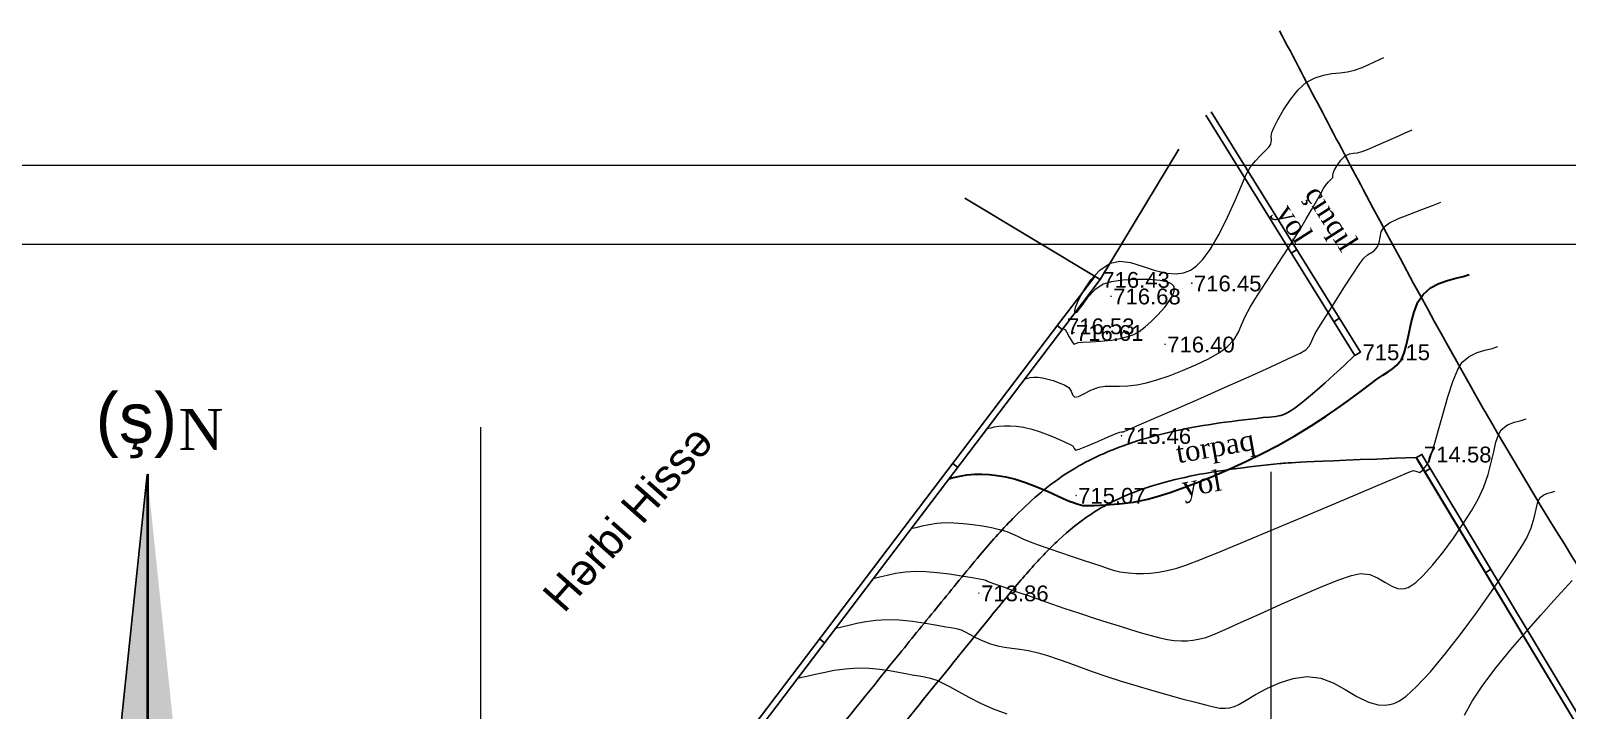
# Model space of a CAD drawing. Header units: feet. Extents: x 3381 to 683784, y 675186 to 4376258.
# Drawn here: x 682054.9 to 682152.1, y 4375825.2 to 4375868.2 of the extents above; entities that cross this region are included whole.
import ezdxf

# ---------------------------------------------------------------- set-up
doc = ezdxf.new("R2010")
doc.units = ezdxf.units.FT
doc.header["$MEASUREMENT"] = 0
doc.header["$PDMODE"] = 34
doc.header["$PDSIZE"] = 0.01
doc.linetypes.add('ACAD_ISO03W100', pattern=[30, 12, -18])
doc.layers.get('0').update_dxf_attribs({"linetype": 'CONTINUOUS'})
for name, color, linetype in [('0_Point_Height', 2, 'CONTINUOUS'), ('0_Point_Point', 7, 'CONTINUOUS'), ('Kompass', 7, 'CONTINUOUS'), ('Yazilar', 7, 'CONTINUOUS')]:
    doc.layers.add(name, color=color, linetype=linetype)
for name, color, linetype, lineweight in [('ANA HORIZONTAL', 24, 'CONTINUOUS', 30), ('HORIZANTAL', 24, 'CONTINUOUS', 13), ('km setka', 170, 'CONTINUOUS', 15), ('kontur', 5, 'CONTINUOUS', 0), ('rabit xt', 7, 'CONTINUOUS', 13)]:
    doc.layers.add(name, color=color, linetype=linetype, lineweight=lineweight)
doc.styles.get("Standard").update_dxf_attribs({"font": 'arial.ttf', "height": 2})
doc.styles.add('Standart', font='times.ttf')

msp = doc.modelspace()

# ---------------------------------------------------------------- hatches: boundary and pattern name
at = {"layer": 'Kompass'}
h = msp.add_hatch(color=5, dxfattribs=at)
h.set_gradient(color1=(0, 0, 255), one_color=1, tint=1)
h.paths.add_polyline_path([(682062.275, 4375814.316), (682059.833, 4375816.741), (682062.28, 4375840.156)])
h = msp.add_hatch(color=220, dxfattribs=at)
h.set_gradient(color1=(236, 9, 164), tint=1)
h.paths.add_polyline_path([(682062.275, 4375814.32), (682064.712, 4375816.758), (682062.28, 4375840.156)])

# ---------------------------------------------------------------- linework, layer by layer
at = {"linetype": 'Continuous'}
for p, q in [((682129.25, 4375862.883, 716.983), (682138.687, 4375847.684, 715.153)), ((682129.59, 4375863.094, 716.983), (682139.027, 4375847.895, 715.153)), ((682127.543, 4375860.736, 716.976), (682122.565, 4375852.48, 716.431)), ((682114.001, 4375857.644, 716.431), (682122.565, 4375852.48, 716.431)), ((682134.999, 4375854.383), (682134.665, 4375854.162)), ((682122.221, 4375852.688, 716.432), (682120.013, 4375849.784, 716.528)), ((682122.565, 4375852.48, 716.431), (682120.331, 4375849.542, 716.528)), ((682120.012, 4375849.784, 716.528), (682083.804, 4375802.084, 708.969)), ((682120.331, 4375849.542, 716.528), (682084.185, 4375801.924, 708.982)), ((682119.855, 4375849.577, 6.389), (682120.17, 4375849.33, 6.389)), ((682137.695, 4375850.041), (682137.361, 4375849.82)), ((682139.027, 4375847.895, 715.153), (682138.687, 4375847.684, 715.153)), ((682142.917, 4375841.428, 697.485), (682142.574, 4375841.222, 697.485)), ((682113.235, 4375840.855, -710.059), (682113.55, 4375840.609, -710.059)), ((682143.451, 4375840.54), (682143.117, 4375840.318)), ((682147.285, 4375834.159), (682146.951, 4375833.937)), ((682104.811, 4375829.757, -710.059), (682105.126, 4375829.511, -710.059))]:
    msp.add_line(p, q, dxfattribs=at)
at = {"linetype": 'Continuous', "elevation": 697.485}
for points in [[(682208.41, 4375737.701), (682197.083, 4375751.383), (682188.215, 4375765.764), (682176.406, 4375785.79), (682166.384, 4375802.732), (682155.257, 4375820.868), (682142.912, 4375841.415)], [(682205.679, 4375741.019), (682197.088, 4375751.396), (682188.22, 4375765.777), (682176.411, 4375785.803), (682166.389, 4375802.745), (682155.262, 4375820.881), (682142.917, 4375841.428)], [(682208.102, 4375737.446), (682196.757, 4375751.15), (682187.873, 4375765.558), (682176.062, 4375785.587), (682166.041, 4375802.526), (682154.915, 4375820.661), (682142.569, 4375841.209)], [(682205.399, 4375740.73), (682196.762, 4375751.163), (682187.878, 4375765.571), (682176.067, 4375785.6), (682166.046, 4375802.539), (682154.92, 4375820.674), (682142.574, 4375841.222)]]:
    msp.add_lwpolyline(points, dxfattribs=at)
at = {"linetype": 'Continuous'}
for points, knots in [([(682133.915, 4375868.228), (682135.736, 4375864.758), (682142.042, 4375852.74), (682151.939, 4375834.758), (682165.934, 4375815.494), (682176.705, 4375795.296), (682187.668, 4375777.411), (682196.796, 4375760.007), (682210.211, 4375741.486), (682226.81, 4375727.197), (682238.346, 4375712.36), (682246.276, 4375701.878), (682257.594, 4375689.959), (682265.843, 4375679.267), (682270.287, 4375673.507)], [0, 0, 0, 0, 11.75951, 40.72321, 61.46233, 83.054979, 109.290717, 124.392744, 141.962718, 177.533008, 189.558821, 198.276488, 216.955448, 238.768866, 238.768866, 238.768866, 238.768866]), ([(682138.673, 4375847.698), (682134.733, 4375843.935), (682134.204, 4375843.884), (682132.615, 4375843.725), (682131.552, 4375843.608), (682128.6, 4375843.201), (682126.723, 4375842.847), (682123.945, 4375841.969), (682122.994, 4375841.598), (682121.503, 4375840.861), (682120.943, 4375840.544), (682119.783, 4375839.789), (682119.195, 4375839.342), (682118.08, 4375838.393), (682117.55, 4375837.889), (682116.308, 4375836.618), (682115.618, 4375835.831), (682114.507, 4375834.513), (682114.073, 4375833.983), (682113.217, 4375832.937), (682112.792, 4375832.416), (682111.526, 4375830.861), (682110.693, 4375829.833), (682108.213, 4375826.765), (682106.586, 4375824.742), (682103.677, 4375821.147), (682102.401, 4375819.576), (682100.365, 4375817.098), (682099.624, 4375816.2), (682098.191, 4375814.479), (682097.502, 4375813.656), (682096.274, 4375812.202), (682095.74, 4375811.573), (682094.371, 4375809.972), (682093.497, 4375808.967), (682092.065, 4375807.025), (682091.479, 4375806.115), (682090.713, 4375804.462), (682090.464, 4375803.758), (682090.231, 4375802.636), (682090.176, 4375802.243), (682090.128, 4375801.449), (682090.133, 4375801.053), (682090.253, 4375799.453), (682090.568, 4375798.28), (682091.281, 4375796.436), (682091.617, 4375795.729), (682092.343, 4375794.393), (682092.734, 4375793.761), (682094.022, 4375791.839), (682094.969, 4375790.645), (682096.433, 4375788.711), (682096.984, 4375787.96), (682097.985, 4375786.429), (682098.433, 4375785.652), (682099.103, 4375784.182), (682099.344, 4375783.495), (682099.69, 4375782.059), (682099.794, 4375781.318), (682099.872, 4375779.721), (682099.826, 4375778.867), (682099.562, 4375777.187), (682099.345, 4375776.356), (682098.55, 4375774.122), (682097.818, 4375772.769), (682096.345, 4375770.622), (682095.691, 4375769.794), (682094.301, 4375768.186), (682093.562, 4375767.403), (682092.06, 4375765.851), (682091.298, 4375765.082), (682089.976, 4375763.697), (682089.412, 4375763.09), (682088.317, 4375761.837), (682087.788, 4375761.198), (682086.249, 4375759.251), (682085.284, 4375757.914), (682083.584, 4375755.45), (682082.836, 4375754.329), (682081.367, 4375752.06), (682080.648, 4375750.914), (682078.548, 4375747.439), (682077.221, 4375745.076), (682074.825, 4375740.387), (682073.746, 4375738.066), (682072.082, 4375734.042), (682071.446, 4375732.358), (682070.288, 4375728.952), (682069.765, 4375727.235), (682068.752, 4375723.607), (682068.27, 4375721.694), (682067.486, 4375718.402), (682067.171, 4375717.024), (682066.558, 4375714.26), (682066.263, 4375712.872), (682065.838, 4375710.699), (682065.692, 4375709.924), (682065.454, 4375708.524), (682065.358, 4375707.905), (682065.118, 4375705.941), (682065.043, 4375704.597), (682065.045, 4375701.581), (682065.167, 4375699.909), (682065.607, 4375696.617), (682065.923, 4375694.998), (682066.563, 4375692.282), (682066.856, 4375691.174), (682067.421, 4375689.176), (682067.687, 4375688.283), (682068.18, 4375686.669), (682068.406, 4375685.939), (682068.902, 4375684.465), (682069.171, 4375683.725), (682069.627, 4375682.634), (682069.784, 4375682.281), (682070.286, 4375681.227), (682070.647, 4375680.566), (682071.328, 4375679.296), (682071.648, 4375678.687), (682072.047, 4375677.785), (682072.168, 4375677.481), (682072.355, 4375676.927), (682072.425, 4375676.68), (682072.548, 4375676.156), (682072.6, 4375675.883), (682072.734, 4375675.047), (682072.797, 4375674.456), (682070.612, 4375670.042)], [0, 0, 0, 0, 1.504182, 1.504182, 4.512547, 4.512547, 9.897023, 9.897023, 12.795834, 12.795834, 14.604059, 14.604059, 16.662244, 16.662244, 18.72043, 18.72043, 21.69221, 21.69221, 23.690537, 23.690537, 25.688865, 25.688865, 29.68552, 29.68552, 37.678831, 37.678831, 43.858623, 43.858623, 47.338723, 47.338723, 50.479181, 50.479181, 52.843093, 52.843093, 56.452422, 56.452422, 59.343353, 59.343353, 61.301717, 61.301717, 62.310714, 62.310714, 63.319712, 63.319712, 66.426739, 66.426739, 68.50177, 68.50177, 70.576802, 70.576802, 75.092259, 75.092259, 77.984383, 77.984383, 80.876507, 80.876507, 83.368148, 83.368148, 85.859789, 85.859789, 88.693846, 88.693846, 91.527902, 91.527902, 96.504404, 96.504404, 99.813748, 99.813748, 103.123092, 103.123092, 106.359907, 106.359907, 108.778682, 108.778682, 111.197456, 111.197456, 116.035005, 116.035005, 120.025858, 120.025858, 124.016711, 124.016711, 131.998417, 131.998417, 139.538843, 139.538843, 144.840516, 144.840516, 150.142189, 150.142189, 155.992549, 155.992549, 160.212599, 160.212599, 164.43265, 164.43265, 166.77754, 166.77754, 168.584028, 168.584028, 172.423705, 172.423705, 177.221179, 177.221179, 182.018653, 182.018653, 185.384546, 185.384546, 188.140377, 188.140377, 190.397291, 190.397291, 192.654204, 192.654204, 193.73589, 193.73589, 195.899262, 195.899262, 198.062634, 198.062634, 199.190084, 199.190084, 200.13488, 200.13488, 201.079676, 201.079676, 202.923933, 202.923933, 202.923933, 202.923933]), ([(682142.575, 4375841.228), (682135.014, 4375840.948), (682134.484, 4375840.897), (682132.906, 4375840.739), (682131.869, 4375840.624), (682129.069, 4375840.236), (682127.361, 4375839.905), (682124.943, 4375839.137), (682124.135, 4375838.818), (682122.886, 4375838.196), (682122.417, 4375837.928), (682121.269, 4375837.17), (682120.598, 4375836.624), (682119.288, 4375835.4), (682118.65, 4375834.724), (682117.387, 4375833.289), (682116.761, 4375832.529), (682114.614, 4375829.908), (682113.135, 4375828.082), (682110.207, 4375824.457), (682108.758, 4375822.657), (682104.371, 4375817.234), (682101.394, 4375813.592), (682097.675, 4375809.219), (682097.191, 4375808.657), (682096.249, 4375807.547), (682095.793, 4375806.997), (682094.805, 4375805.708), (682094.308, 4375804.973), (682093.622, 4375803.654), (682093.395, 4375803.068), (682093.206, 4375802.228), (682093.167, 4375801.968), (682093.131, 4375801.439), (682093.133, 4375801.163), (682093.217, 4375800.053), (682093.448, 4375799.151), (682093.999, 4375797.725), (682094.244, 4375797.196), (682094.781, 4375796.176), (682095.075, 4375795.681), (682096.159, 4375794.001), (682097.051, 4375792.855), (682098.57, 4375790.864), (682099.183, 4375790.048), (682100.352, 4375788.312), (682100.908, 4375787.394), (682101.654, 4375785.84), (682101.901, 4375785.245), (682102.311, 4375784.01), (682102.472, 4375783.379), (682102.829, 4375781.465), (682102.898, 4375780.16), (682102.728, 4375777.758), (682102.527, 4375776.664), (682101.925, 4375774.553), (682101.524, 4375773.534), (682100.57, 4375771.595), (682100.018, 4375770.674), (682098.638, 4375768.659), (682097.774, 4375767.594), (682095.99, 4375765.588), (682095.069, 4375764.643), (682093.403, 4375762.936), (682092.653, 4375762.17), (682091.476, 4375760.895), (682091.031, 4375760.391), (682090.159, 4375759.356), (682089.733, 4375758.827), (682088.479, 4375757.211), (682087.674, 4375756.094), (682086.148, 4375753.885), (682085.421, 4375752.798), (682084, 4375750.609), (682083.305, 4375749.504), (682081.275, 4375746.161), (682079.995, 4375743.893), (682077.618, 4375739.277), (682076.522, 4375736.93), (682074.868, 4375732.927), (682074.251, 4375731.293), (682073.129, 4375727.985), (682072.62, 4375726.308), (682071.622, 4375722.726), (682071.143, 4375720.816), (682070.372, 4375717.563), (682070.065, 4375716.223), (682069.474, 4375713.55), (682069.191, 4375712.215), (682068.776, 4375710.089), (682068.626, 4375709.294), (682068.393, 4375707.906), (682068.304, 4375707.309), (682068.167, 4375706.115), (682068.117, 4375705.515), (682068.023, 4375703.706), (682068.032, 4375702.491), (682068.221, 4375699.358), (682068.501, 4375697.449), (682069.291, 4375693.642), (682069.798, 4375691.743), (682070.544, 4375689.202), (682070.738, 4375688.561), (682071.131, 4375687.283), (682071.329, 4375686.654), (682071.724, 4375685.492), (682071.919, 4375684.955), (682072.27, 4375684.082), (682072.418, 4375683.737), (682072.7, 4375683.13), (682072.832, 4375682.864), (682073.111, 4375682.32), (682073.258, 4375682.045), (682073.709, 4375681.204), (682074.025, 4375680.625), (682074.55, 4375679.553), (682074.767, 4375679.073), (682075.086, 4375678.23), (682075.204, 4375677.877), (682075.401, 4375677.158), (682075.479, 4375676.801), (682075.673, 4375675.742), (682075.75, 4375675.054), (682075.828, 4375674.312), (682075.837, 4375674.231), (682077.571, 4375669.919)], [0, 0, 0, 0, 1.519576, 1.519576, 4.558728, 4.558728, 9.930594, 9.930594, 12.837598, 12.837598, 14.698947, 14.698947, 17.596272, 17.596272, 20.493598, 20.493598, 23.430765, 23.430765, 30.540606, 30.540606, 37.650448, 37.650448, 51.870131, 51.870131, 53.943342, 53.943342, 56.016553, 56.016553, 58.839775, 58.839775, 61.186701, 61.186701, 62.257023, 62.257023, 63.327345, 63.327345, 66.426341, 66.426341, 68.26825, 68.26825, 70.110159, 70.110159, 74.62153, 74.62153, 77.595, 77.595, 80.568471, 80.568471, 82.304355, 82.304355, 84.04024, 84.04024, 87.512009, 87.512009, 90.504027, 90.504027, 93.496045, 93.496045, 96.488063, 96.488063, 100.372173, 100.372173, 104.256283, 104.256283, 107.517701, 107.517701, 109.618427, 109.618427, 111.719153, 111.719153, 115.920605, 115.920605, 119.858792, 119.858792, 123.796978, 123.796978, 131.673352, 131.673352, 139.553481, 139.553481, 144.894421, 144.894421, 150.235361, 150.235361, 156.190392, 156.190392, 160.321983, 160.321983, 164.453574, 164.453574, 166.899961, 166.899961, 168.797126, 168.797126, 170.694291, 170.694291, 174.488621, 174.488621, 180.488906, 180.488906, 186.48919, 186.48919, 188.508696, 188.508696, 190.528201, 190.528201, 192.322947, 192.322947, 193.52533, 193.52533, 194.478712, 194.478712, 195.432094, 195.432094, 197.338858, 197.338858, 198.784376, 198.784376, 199.759029, 199.759029, 200.733681, 200.733681, 202.682985, 202.682985, 202.923933, 202.923933, 202.923933, 202.923933])]:
    msp.add_open_spline(points, degree=3, knots=knots, dxfattribs=at)
at = {"layer": '0_Point_Point'}
for p in [(682122.565, 4375852.48, 716.431), (682128.364, 4375852.255, 716.448), (682123.258, 4375851.43, 716.68), (682120.331, 4375849.542, 716.528), (682120.897, 4375849.122, 716.608), (682126.673, 4375848.389, 716.396), (682139.027, 4375847.895, 715.153), (682123.914, 4375842.603, 715.458), (682142.917, 4375841.428, 714.578), (682121.038, 4375838.82, 715.073), (682114.895, 4375832.646, 713.864)]:
    msp.add_point(p, dxfattribs=at)
at = {"layer": 'ANA HORIZONTAL', "color": 16, "lineweight": 30, "elevation": 715}
msp.add_lwpolyline([(682113.012, 4375839.9), (682113.068, 4375839.91), (682113.187, 4375839.936), (682113.387, 4375839.983), (682113.692, 4375840.055), (682114.135, 4375840.134), (682114.647, 4375840.175), (682115.087, 4375840.174), (682115.547, 4375840.15), (682116.043, 4375840.094), (682116.593, 4375839.997), (682117.213, 4375839.851), (682117.836, 4375839.653), (682118.549, 4375839.378), (682119.27, 4375839.072), (682119.918, 4375838.784), (682120.411, 4375838.56), (682120.667, 4375838.447), (682120.871, 4375838.374), (682121.038, 4375838.317), (682121.171, 4375838.275), (682121.314, 4375838.226), (682121.46, 4375838.196), (682121.684, 4375838.192), (682122.19, 4375838.198), (682122.905, 4375838.227), (682123.758, 4375838.294), (682124.677, 4375838.413), (682125.588, 4375838.596), (682126.239, 4375838.777), (682127, 4375839.021), (682127.852, 4375839.324), (682128.776, 4375839.677), (682129.753, 4375840.076), (682130.763, 4375840.513), (682131.788, 4375840.982), (682132.808, 4375841.477), (682133.804, 4375841.992), (682134.886, 4375842.6), (682135.919, 4375843.233), (682136.885, 4375843.865), (682137.765, 4375844.474), (682138.541, 4375845.034), (682139.195, 4375845.52), (682139.708, 4375845.908), (682140.062, 4375846.174), (682140.453, 4375846.439), (682140.782, 4375846.64), (682141.071, 4375846.833), (682141.344, 4375847.076), (682141.625, 4375847.424), (682141.809, 4375847.823), (682141.958, 4375848.381), (682142.096, 4375849.041), (682142.245, 4375849.746), (682142.43, 4375850.437), (682142.673, 4375851.057), (682142.999, 4375851.548), (682143.473, 4375851.953), (682144, 4375852.237), (682144.544, 4375852.432), (682145.069, 4375852.571), (682145.54, 4375852.687), (682145.921, 4375852.813)], dxfattribs=at)
at = {"layer": 'HORIZANTAL', "color": 16, "linetype": 'Continuous', "lineweight": 20}
for points, elevation in [([(682120.197, 4375849.366), (682120.2, 4375849.366), (682120.216, 4375849.369), (682120.227, 4375849.371), (682120.281, 4375849.357), (682120.345, 4375849.336), (682120.427, 4375849.188), (682120.6, 4375848.873), (682120.786, 4375848.554), (682120.907, 4375848.397), (682121.033, 4375848.433), (682121.18, 4375848.51), (682121.429, 4375848.526), (682121.952, 4375848.548), (682122.616, 4375848.585), (682123.29, 4375848.649), (682123.84, 4375848.749), (682124.318, 4375848.884), (682124.693, 4375849.019), (682125.037, 4375849.208), (682125.423, 4375849.503), (682125.776, 4375849.82), (682126.212, 4375850.25), (682126.651, 4375850.742), (682127.017, 4375851.244), (682127.205, 4375851.618), (682127.259, 4375851.865), (682127.244, 4375852.007), (682127.22, 4375852.07), (682127.187, 4375852.12), (682127.081, 4375852.211), (682126.834, 4375852.321), (682126.369, 4375852.426), (682125.637, 4375852.492), (682124.819, 4375852.494), (682124.007, 4375852.44), (682123.29, 4375852.335), (682122.757, 4375852.189), (682122.221, 4375851.841), (682121.767, 4375851.348), (682121.403, 4375850.85), (682121.181, 4375850.54), (682121.059, 4375850.406), (682120.999, 4375850.381), (682120.976, 4375850.39), (682120.963, 4375850.412), (682120.959, 4375850.497), (682121.011, 4375850.713), (682121.175, 4375851.13), (682121.517, 4375851.779), (682121.985, 4375852.468), (682122.553, 4375853.087), (682123.195, 4375853.525), (682123.811, 4375853.651), (682124.494, 4375853.557), (682125.227, 4375853.338), (682125.99, 4375853.087), (682126.767, 4375852.899), (682127.384, 4375852.858), (682127.839, 4375852.922), (682128.137, 4375853.022), (682128.283, 4375853.09), (682128.41, 4375853.164), (682128.663, 4375853.354), (682129.037, 4375853.735), (682129.521, 4375854.386), (682130.095, 4375855.362), (682130.625, 4375856.426), (682131.099, 4375857.482), (682131.506, 4375858.431), (682131.834, 4375859.175), (682132.072, 4375859.618), (682132.389, 4375860.006), (682132.712, 4375860.341), (682133.006, 4375860.626), (682133.237, 4375860.863), (682133.37, 4375861.056), (682133.414, 4375861.308), (682133.389, 4375861.533), (682133.422, 4375861.794), (682133.548, 4375862.081), (682133.803, 4375862.585), (682134.164, 4375863.214), (682134.605, 4375863.881), (682135.102, 4375864.494), (682135.629, 4375864.965), (682136.166, 4375865.258), (682136.701, 4375865.427), (682137.227, 4375865.515), (682137.735, 4375865.566), (682138.215, 4375865.622), (682138.658, 4375865.727), (682139.136, 4375865.903), (682139.558, 4375866.082), (682139.925, 4375866.252), (682140.242, 4375866.404), (682140.511, 4375866.528)], 716.5), ([(682117.802, 4375846.21), (682117.828, 4375846.215), (682117.885, 4375846.228), (682117.982, 4375846.251), (682118.136, 4375846.283), (682118.367, 4375846.305), (682118.624, 4375846.301), (682118.91, 4375846.268), (682119.254, 4375846.193), (682119.591, 4375846.094), (682119.978, 4375845.958), (682120.337, 4375845.804), (682120.588, 4375845.651), (682120.733, 4375845.423), (682120.808, 4375845.19), (682120.953, 4375845.042), (682121.189, 4375845.085), (682121.541, 4375845.265), (682121.984, 4375845.493), (682122.492, 4375845.676), (682122.873, 4375845.733), (682123.304, 4375845.749), (682123.785, 4375845.751), (682124.314, 4375845.766), (682124.889, 4375845.822), (682125.508, 4375845.947), (682126.147, 4375846.135), (682126.922, 4375846.402), (682127.769, 4375846.728), (682128.624, 4375847.093), (682129.425, 4375847.478), (682130.108, 4375847.864), (682130.609, 4375848.232), (682131.044, 4375848.703), (682131.317, 4375849.155), (682131.517, 4375849.623), (682131.733, 4375850.142), (682132.053, 4375850.747), (682132.352, 4375851.228), (682132.733, 4375851.822), (682133.167, 4375852.492), (682133.631, 4375853.203), (682134.097, 4375853.918), (682134.54, 4375854.601), (682134.933, 4375855.216), (682135.252, 4375855.727), (682135.609, 4375856.324), (682135.945, 4375856.906), (682136.247, 4375857.44), (682136.503, 4375857.896), (682136.701, 4375858.241), (682136.829, 4375858.443), (682137.018, 4375858.664), (682137.19, 4375858.835), (682137.283, 4375858.946), (682137.294, 4375859.074), (682137.301, 4375859.204), (682137.381, 4375859.376), (682137.558, 4375859.693), (682137.799, 4375860.043), (682138.073, 4375860.314), (682138.332, 4375860.442), (682138.571, 4375860.485), (682138.827, 4375860.509), (682139.133, 4375860.58), (682139.478, 4375860.715), (682140.004, 4375860.938), (682140.631, 4375861.212), (682141.277, 4375861.498), (682141.865, 4375861.759), (682142.315, 4375861.956)], 716), ([(682115.407, 4375843.055), (682115.444, 4375843.062), (682115.525, 4375843.079), (682115.66, 4375843.111), (682115.865, 4375843.159), (682116.163, 4375843.213), (682116.507, 4375843.24), (682116.879, 4375843.237), (682117.276, 4375843.208), (682117.72, 4375843.139), (682118.233, 4375843.022), (682118.778, 4375842.847), (682119.438, 4375842.592), (682120.085, 4375842.321), (682120.592, 4375842.092), (682120.831, 4375841.967), (682120.915, 4375841.806), (682120.999, 4375841.686), (682121.237, 4375841.759), (682121.756, 4375841.967), (682122.413, 4375842.244), (682123.068, 4375842.527), (682123.579, 4375842.747), (682123.804, 4375842.841), (682123.921, 4375842.851), (682124.038, 4375842.862), (682124.314, 4375842.979), (682125.039, 4375843.292), (682126.115, 4375843.76), (682127.443, 4375844.339), (682128.926, 4375844.99), (682130.465, 4375845.669), (682131.963, 4375846.335), (682133.322, 4375846.946), (682134.442, 4375847.461), (682135.227, 4375847.837), (682135.578, 4375848.033), (682135.789, 4375848.273), (682135.911, 4375848.506), (682136.014, 4375848.76), (682136.17, 4375849.064), (682136.41, 4375849.452), (682136.843, 4375850.147), (682137.394, 4375851.024), (682137.986, 4375851.958), (682138.542, 4375852.823), (682138.987, 4375853.495), (682139.244, 4375853.848), (682139.474, 4375854.051), (682139.69, 4375854.179), (682139.895, 4375854.312), (682140.095, 4375854.529), (682140.222, 4375854.835), (682140.271, 4375855.169), (682140.34, 4375855.509), (682140.529, 4375855.832), (682140.87, 4375856.066), (682141.45, 4375856.34), (682142.166, 4375856.633), (682142.917, 4375856.92), (682143.602, 4375857.178), (682144.118, 4375857.384)], 715.5), ([(682110.617, 4375836.745), (682110.676, 4375836.755), (682110.801, 4375836.781), (682111.005, 4375836.829), (682111.31, 4375836.902), (682111.744, 4375836.996), (682112.236, 4375837.072), (682112.786, 4375837.109), (682113.313, 4375837.101), (682113.902, 4375837.058), (682114.519, 4375836.989), (682115.129, 4375836.899), (682115.699, 4375836.794), (682116.193, 4375836.68), (682116.652, 4375836.54), (682117.008, 4375836.396), (682117.327, 4375836.244), (682117.678, 4375836.078), (682118.127, 4375835.894), (682118.651, 4375835.703), (682119.315, 4375835.468), (682120.054, 4375835.212), (682120.803, 4375834.957), (682121.499, 4375834.727), (682122.079, 4375834.543), (682122.6, 4375834.369), (682123.015, 4375834.218), (682123.396, 4375834.091), (682123.816, 4375833.992), (682124.35, 4375833.924), (682124.841, 4375833.893), (682125.308, 4375833.89), (682125.775, 4375833.917), (682126.265, 4375833.979), (682126.804, 4375834.079), (682127.416, 4375834.221), (682127.983, 4375834.411), (682128.969, 4375834.792), (682130.285, 4375835.325), (682131.843, 4375835.969), (682133.555, 4375836.686), (682135.331, 4375837.436), (682137.084, 4375838.179), (682138.724, 4375838.875), (682140.164, 4375839.487), (682141.314, 4375839.973), (682142.087, 4375840.294), (682142.393, 4375840.411), (682142.601, 4375840.335), (682142.789, 4375840.287), (682142.966, 4375840.421), (682143.182, 4375840.693), (682143.398, 4375841.046), (682143.517, 4375841.391), (682143.712, 4375842.072), (682143.965, 4375842.984), (682144.257, 4375844.02), (682144.571, 4375845.073), (682144.889, 4375846.036), (682145.194, 4375846.802), (682145.468, 4375847.265), (682145.913, 4375847.627), (682146.409, 4375847.863), (682146.908, 4375848.015), (682147.363, 4375848.126), (682147.725, 4375848.241)], 714.5), ([(682108.222, 4375833.59), (682108.295, 4375833.603), (682108.451, 4375833.635), (682108.706, 4375833.694), (682109.086, 4375833.786), (682109.627, 4375833.902), (682110.24, 4375833.997), (682110.926, 4375834.044), (682111.531, 4375834.025), (682112.262, 4375833.957), (682113.043, 4375833.859), (682113.801, 4375833.748), (682114.458, 4375833.641), (682114.941, 4375833.555), (682115.173, 4375833.509), (682115.323, 4375833.459), (682115.439, 4375833.404), (682115.586, 4375833.341), (682115.827, 4375833.255), (682116.379, 4375833.06), (682117.172, 4375832.781), (682118.133, 4375832.446), (682119.192, 4375832.079), (682120.278, 4375831.706), (682121.32, 4375831.353), (682122.246, 4375831.046), (682122.987, 4375830.81), (682123.765, 4375830.569), (682124.494, 4375830.343), (682125.17, 4375830.137), (682125.787, 4375829.958), (682126.341, 4375829.814), (682126.826, 4375829.709), (682127.24, 4375829.652), (682127.702, 4375829.623), (682128.076, 4375829.626), (682128.42, 4375829.664), (682128.79, 4375829.736), (682129.243, 4375829.846), (682129.691, 4375830.009), (682130.467, 4375830.343), (682131.493, 4375830.803), (682132.69, 4375831.345), (682133.978, 4375831.927), (682135.278, 4375832.504), (682136.513, 4375833.032), (682137.602, 4375833.469), (682138.468, 4375833.77), (682139.031, 4375833.891), (682139.619, 4375833.82), (682140.122, 4375833.606), (682140.575, 4375833.331), (682141.011, 4375833.078), (682141.37, 4375832.949), (682141.657, 4375832.922), (682141.861, 4375832.947), (682141.967, 4375832.974), (682142.05, 4375833.005), (682142.232, 4375833.1), (682142.536, 4375833.321), (682142.991, 4375833.743), (682143.614, 4375834.431), (682144.265, 4375835.245), (682144.911, 4375836.126), (682145.518, 4375837.018), (682146.051, 4375837.861), (682146.478, 4375838.598), (682146.838, 4375839.372), (682147.107, 4375840.152), (682147.309, 4375840.904), (682147.468, 4375841.597), (682147.61, 4375842.196), (682147.758, 4375842.668), (682147.938, 4375842.981), (682148.337, 4375843.285), (682148.779, 4375843.462), (682149.198, 4375843.57), (682149.528, 4375843.669)], 714), ([(682105.827, 4375830.434), (682105.9, 4375830.447), (682106.053, 4375830.478), (682106.301, 4375830.535), (682106.666, 4375830.623), (682107.175, 4375830.741), (682107.745, 4375830.851), (682108.375, 4375830.936), (682109.066, 4375830.979), (682109.847, 4375830.955), (682110.691, 4375830.871), (682111.52, 4375830.754), (682112.253, 4375830.63), (682112.811, 4375830.526), (682113.113, 4375830.469), (682113.352, 4375830.43), (682113.541, 4375830.394), (682113.772, 4375830.325), (682113.99, 4375830.222), (682114.3, 4375830.05), (682114.687, 4375829.84), (682115.136, 4375829.623), (682115.635, 4375829.431), (682116.067, 4375829.316), (682116.509, 4375829.237), (682116.973, 4375829.175), (682117.475, 4375829.107), (682118.028, 4375829.013), (682118.647, 4375828.872), (682119.227, 4375828.702), (682119.85, 4375828.492), (682120.522, 4375828.249), (682121.255, 4375827.979), (682122.055, 4375827.689), (682122.932, 4375827.386), (682123.895, 4375827.078), (682124.821, 4375826.799), (682125.804, 4375826.513), (682126.793, 4375826.232), (682127.74, 4375825.971), (682128.596, 4375825.742), (682129.313, 4375825.558), (682129.84, 4375825.433), (682130.13, 4375825.38), (682130.467, 4375825.365), (682130.739, 4375825.395), (682131.071, 4375825.471), (682131.344, 4375825.603), (682131.796, 4375825.875), (682132.396, 4375826.231), (682133.115, 4375826.616), (682133.92, 4375826.971), (682134.782, 4375827.242), (682135.669, 4375827.371), (682136.52, 4375827.273), (682137.31, 4375826.965), (682138.061, 4375826.544), (682138.798, 4375826.106), (682139.542, 4375825.748), (682140.158, 4375825.585), (682140.64, 4375825.567), (682140.974, 4375825.616), (682141.145, 4375825.661), (682141.258, 4375825.703), (682141.507, 4375825.832), (682141.928, 4375826.135), (682142.567, 4375826.716), (682143.461, 4375827.674), (682144.421, 4375828.824), (682145.407, 4375830.093), (682146.377, 4375831.408), (682147.29, 4375832.697), (682148.107, 4375833.888), (682148.784, 4375834.909), (682149.282, 4375835.687), (682149.559, 4375836.15), (682149.836, 4375836.781), (682150.021, 4375837.405), (682150.151, 4375837.967), (682150.267, 4375838.416), (682150.407, 4375838.697), (682150.639, 4375838.874), (682150.896, 4375838.977), (682151.14, 4375839.039), (682151.332, 4375839.097)], 713.5), ([(682145.609, 4375824.937), (682146.092, 4375825.814), (682146.785, 4375826.832), (682147.626, 4375827.936), (682148.556, 4375829.076), (682149.515, 4375830.198), (682150.442, 4375831.25), (682151.278, 4375832.179), (682151.963, 4375832.932), (682152.437, 4375833.457)], 713), ([(682103.432, 4375827.279), (682103.517, 4375827.294), (682103.7, 4375827.33), (682103.999, 4375827.396), (682104.442, 4375827.499), (682105.059, 4375827.637), (682105.733, 4375827.766), (682106.453, 4375827.865), (682107.206, 4375827.913), (682107.945, 4375827.9), (682108.628, 4375827.841), (682109.247, 4375827.752), (682109.797, 4375827.651), (682110.272, 4375827.554), (682110.665, 4375827.477), (682111.11, 4375827.406), (682111.459, 4375827.348), (682111.801, 4375827.27), (682112.229, 4375827.137), (682112.576, 4375826.982), (682113.038, 4375826.733), (682113.603, 4375826.416), (682114.259, 4375826.059), (682114.994, 4375825.688), (682115.795, 4375825.331), (682116.652, 4375825.015)], 713)]:
    msp.add_lwpolyline(points, dxfattribs=dict(at, elevation=elevation))
at = {"layer": 'km setka', "flags": 128}
for points in [[(682083.362, 4375843.142), (682083.362, 4375633.906)], [(682133.362, 4375840.33), (682133.362, 4375623.883)]]:
    msp.add_lwpolyline(points, dxfattribs=at)
at = {"layer": 'Kompass', "color": 5}
msp.add_lwpolyline([(682062.275, 4375814.316), (682059.833, 4375816.741), (682062.28, 4375840.156), (682062.275, 4375814.316)], close=True, dxfattribs=at)
at = {"layer": 'Kompass'}
msp.add_lwpolyline([(682062.325, 4375840.164), (682062.325, 4375790.535)], dxfattribs=at)
at = {"layer": 'rabit xt', "color": 7, "lineweight": 20, "ltscale": 0.3, "elevation": 716.5}
msp.add_lwpolyline([(682017.857, 4375859.73), (682437.857, 4375859.73), (682437.857, 4375562.73)], dxfattribs=at)
msp.add_lwpolyline([(682037.857, 4375854.73), (682432.857, 4375854.73), (682432.857, 4375567.73), (682037.857, 4375567.73)], close=True, dxfattribs=at)

# ---------------------------------------------------------------- texts
at = {"layer": '0_Point_Height', "color": 0}
for s, p in [('716.43', (682122.701, 4375851.966, 716.431)), ('716.45', (682128.5, 4375851.741, 716.448)), ('716.68', (682123.394, 4375850.916, 716.68)), ('716.53', (682120.467, 4375849.028, 716.528)), ('716.61', (682121.033, 4375848.608, 716.608)), ('716.40', (682126.809, 4375847.875, 716.396)), ('715.15', (682139.163, 4375847.381, 715.153)), ('715.46', (682124.05, 4375842.089, 715.458)), ('714.58', (682143.053, 4375840.914, 714.578)), ('715.07', (682121.174, 4375838.306, 715.073)), ('713.86', (682115.031, 4375832.132, 713.864))]:
    msp.add_text(s, height=1, dxfattribs=at).set_placement(p)
at = {"layer": 'Kompass', "color": 1, "lineweight": -3, "ltscale": 0.2, "insert": (682059.009, 4375845.318), "char_height": 3.16823, "width": 9.58732, "attachment_point": 1}
msp.add_mtext('{\\fArial|b0|i0|c238|p34;(ş)}', dxfattribs=at)
at = {"layer": 'Kompass', "color": 1, "insert": (682064.256, 4375844.306), "char_height": 2.605, "width": 1.80323, "attachment_point": 1, "rotation": 0.01316, "style": 'Standart'}
msp.add_mtext('N', dxfattribs=at)
at = {"layer": 'kontur', "color": 0, "linetype": 'ACAD_ISO03W100', "lineweight": 0, "ltscale": 0.35, "insert": (682087.142, 4375832.644), "char_height": 2, "attachment_point": 1, "rotation": 48.48393}
msp.add_mtext_dynamic_manual_height_columns('{\\fArial|b0|i0|c204|p34;H\\fArial|b0|i0|c238|p34;ərbi Hissə}', width=21.22032, gutter_width=25, heights=[0], dxfattribs=at)
at = {"layer": 'Yazilar', "char_height": 1.3, "width": 0.10588, "attachment_point": 1}
for s, insert, rotation in [('{\\fTimes New Roman|b0|i0|c238|p18;çınqıl yol}', (682136.556, 4375858.608), 302.4345), ('{\\fTimes New Roman|b0|i0|c0|p18;torpaq\\fTimes New Roman|b0|i0|c238|p18; yol}', (682127.261, 4375842.138), 10.07241)]:
    msp.add_mtext(s, dxfattribs=dict(at, insert=insert, rotation=rotation))

doc.saveas('drawing.dxf')
